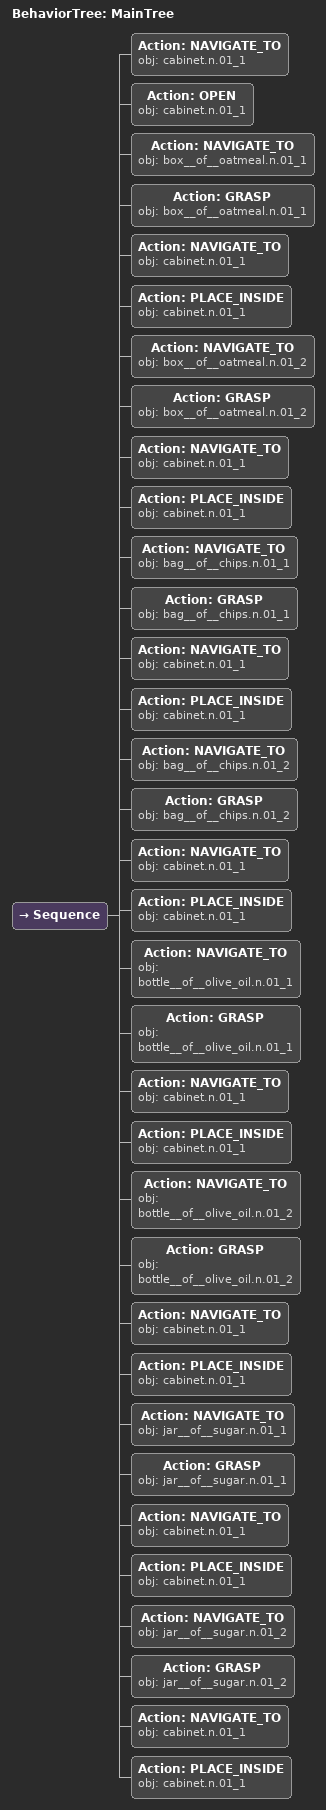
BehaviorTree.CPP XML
<root main_tree_to_execute="MainTree">
  <BehaviorTree ID="MainTree">
    <Sequence>
      <!-- Open the cabinet first -->
      <Action ID="NAVIGATE_TO" obj="cabinet.n.01_1"/>
      <Action ID="OPEN" obj="cabinet.n.01_1"/>
      <!-- Store box of oatmeal 1 -->
      <Action ID="NAVIGATE_TO" obj="box__of__oatmeal.n.01_1"/>
      <Action ID="GRASP" obj="box__of__oatmeal.n.01_1"/>
      <Action ID="NAVIGATE_TO" obj="cabinet.n.01_1"/>
      <Action ID="PLACE_INSIDE" obj="cabinet.n.01_1"/>
      <!-- Store box of oatmeal 2 -->
      <Action ID="NAVIGATE_TO" obj="box__of__oatmeal.n.01_2"/>
      <Action ID="GRASP" obj="box__of__oatmeal.n.01_2"/>
      <Action ID="NAVIGATE_TO" obj="cabinet.n.01_1"/>
      <Action ID="PLACE_INSIDE" obj="cabinet.n.01_1"/>
      <!-- Store bag of chips 1 -->
      <Action ID="NAVIGATE_TO" obj="bag__of__chips.n.01_1"/>
      <Action ID="GRASP" obj="bag__of__chips.n.01_1"/>
      <Action ID="NAVIGATE_TO" obj="cabinet.n.01_1"/>
      <Action ID="PLACE_INSIDE" obj="cabinet.n.01_1"/>
      <!-- Store bag of chips 2 -->
      <Action ID="NAVIGATE_TO" obj="bag__of__chips.n.01_2"/>
      <Action ID="GRASP" obj="bag__of__chips.n.01_2"/>
      <Action ID="NAVIGATE_TO" obj="cabinet.n.01_1"/>
      <Action ID="PLACE_INSIDE" obj="cabinet.n.01_1"/>
      <!-- Store bottle of olive oil 1 -->
      <Action ID="NAVIGATE_TO" obj="bottle__of__olive_oil.n.01_1"/>
      <Action ID="GRASP" obj="bottle__of__olive_oil.n.01_1"/>
      <Action ID="NAVIGATE_TO" obj="cabinet.n.01_1"/>
      <Action ID="PLACE_INSIDE" obj="cabinet.n.01_1"/>
      <!-- Store bottle of olive oil 2 -->
      <Action ID="NAVIGATE_TO" obj="bottle__of__olive_oil.n.01_2"/>
      <Action ID="GRASP" obj="bottle__of__olive_oil.n.01_2"/>
      <Action ID="NAVIGATE_TO" obj="cabinet.n.01_1"/>
      <Action ID="PLACE_INSIDE" obj="cabinet.n.01_1"/>
      <!-- Store jar of sugar 1 -->
      <Action ID="NAVIGATE_TO" obj="jar__of__sugar.n.01_1"/>
      <Action ID="GRASP" obj="jar__of__sugar.n.01_1"/>
      <Action ID="NAVIGATE_TO" obj="cabinet.n.01_1"/>
      <Action ID="PLACE_INSIDE" obj="cabinet.n.01_1"/>
      <!-- Store jar of sugar 2 -->
      <Action ID="NAVIGATE_TO" obj="jar__of__sugar.n.01_2"/>
      <Action ID="GRASP" obj="jar__of__sugar.n.01_2"/>
      <Action ID="NAVIGATE_TO" obj="cabinet.n.01_1"/>
      <Action ID="PLACE_INSIDE" obj="cabinet.n.01_1"/>
    </Sequence>
  </BehaviorTree>
</root>
